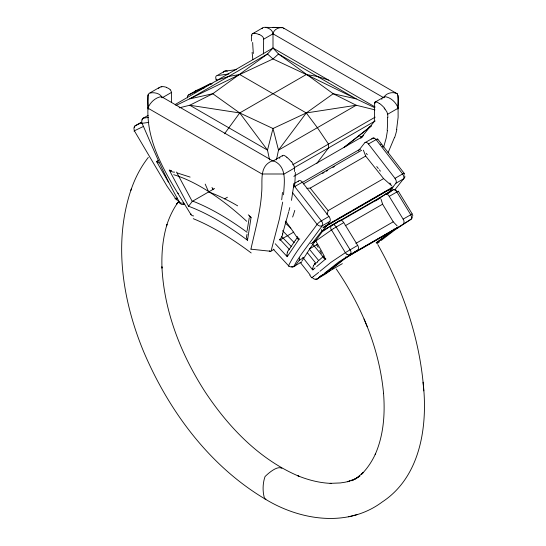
<?xml version="1.0" encoding="UTF-8"?>
<svg xmlns="http://www.w3.org/2000/svg" width="546" height="546" viewBox="0 0 546 546"><rect width="100%" height="100%" fill="white"/><g stroke="black" fill="none" stroke-linecap="round" stroke-linejoin="round"><path stroke-width="0.82" d="M259.118 34.453A11.459 6.32 59 0 1 262.483 36.527L263.179 37.456A2.321 1.331 60.6 0 1 263.636 38.65L263.5 53.979M376.085 102.006L375.034 102.15A2.307 1.345 59.4 0 0 374.665 102.75L374.331 121.471L361.575 137.176M291.537 161.616A16.469 10.497 64.4 0 1 292.274 162.599L294.39 166.776L294.533 171.512M251.515 41.107L251.46 35.237L251.897 34.186L262.967 27.662L264.557 27.3L283.026 27.75L397.386 93.885C398.962 98.608 398.034 104.013 397.768 109.009M283.558 194.772C284.152 182.678 287.517 166.578 273.437 160.797L273.102 161.166M293.878 184.493L291.475 200.362M171.642 170.57L169.301 170.161L188.541 206.231L190.684 207.05A172.229 66.38 47.2 0 1 245.038 238.438L247.502 240.274L251.078 217.376L248.266 214.817M282.657 233.579L288.609 212.073M282.678 233.381L282.555 234.425M387.483 130.453L386.165 138.24L383.626 147.161M312.674 268.393L313.52 265.656M273 48.601L273 33.811C273.601 29.682 278.446 27.191 282.323 27.505M282.691 202.129L279.416 218.946L271.062 251.085L274.017 249.379M190.923 214.53L191.004 213.971M247.065 230.938L249.242 217.834M282.343 156.183L282.371 156.04A2.307 1.317 60.6 0 1 282.726 155.439L283.756 155.31A11.923 6.818 60.7 0 1 286.868 157.262M396.587 129.511L398.116 117.329L398.061 95.434M276.44 159.876L278.501 150.123L306.279 112.954L333.224 93.741L356.238 98.887L374.699 107.685M250.935 249.106C255.016 230.446 260.462 211.95 261.623 192.799C262.892 181.299 258.592 166.018 272.522 160.77L272.877 161.152M289.796 207.596L288.841 211.234M327.02 214.715L328.139 210.62L383.599 178.597L391.741 185.858M130.842 190.438C134.807 178.576 140.581 167.274 148.307 157.412M131.293 189.025C113.104 242.219 122.597 300.955 143.714 351.822C168.796 410.79 209.063 465.465 264.667 498.751L265.929 499.092M394.417 137.626L388.076 152.709M287.353 252.156L286.943 255.057M188.541 206.231L192.26 201.46M158.449 88.657L159.364 87.483L161.015 86.855M349.768 255.084L398.3 227.068L349.106 255.521L350.43 253.535M288.52 265.731C295.939 250.75 307.418 237.913 317.117 224.324M301.822 261.241L310.735 247.324L329.866 221.389L322.236 225.791L302.197 253.044L296.594 261.37L293.83 266.482L301.406 262.107M384.084 96.949C386.623 92.834 393.291 91.387 397.386 93.885M360.831 138.329L361.527 137.223M279.586 239.435L279.962 240.042L282.262 235.633A11.923 3.419 -40.9 0 0 282.425 235.121M275.28 243.775L287.216 256.702L298.99 239.312L297.113 236.411M261.998 28.747L262.387 28.112M395.959 183.169L396.109 182.89A3.924 2.266 60 0 0 395.379 178.911L395.386 178.904M329.941 221.28L330.084 221.007A3.924 2.266 60 0 0 329.354 217.021L301.952 181.729A3.924 2.259 59.4 0 0 298.846 180.753M290.158 247.986L289.039 249.734A3.672 2.662 -61 0 0 287.455 252.17M290.431 247.577L294.001 242.294M224.515 133.77L239.721 112.954L306.279 74.529L317.369 76.447L328.467 80.057M247.058 234.207L246.389 237.06L247.475 240.226M294.151 242.069L295.065 240.766M295.215 240.547L297.324 237.558M295.366 265.595L299.235 260.258A5.071 2.921 59.7 0 0 299.461 259.848L299.727 257.992M392.287 187.947L392.99 186.978L323.662 227L322.959 227.975L392.287 187.947L390.663 188.152M360.135 149.563L359.889 149.256L359.582 149.679M316.864 163.377L328.467 147.952L328.467 144.103L317.369 127.682L306.279 112.954L239.721 74.529L228.631 76.447L217.533 80.057M394.881 189.783L403.535 178.842A3.918 2.177 59.5 0 0 402.593 174.058M298.205 181.49L298.546 181.04L293.304 184.063M322.236 225.791L322.256 225.764A3.918 2.348 60.5 0 0 321.43 220.837M358.292 151.03L364.667 142.868L372.29 138.466A3.918 3.051 36.7 0 1 374.235 138.131M371.785 139.114L372.29 138.466A3.918 2.286 57.9 0 1 376.071 139.592L402.648 173.983M310.729 243.687L312.462 242.99L321.731 231.149L339.005 221.178M390.288 191.953L390.561 191.605M178.583 201.706L176.529 204.272L178.262 202C173.014 209.193 169.212 217.342 166.557 225.819L167.008 224.433C162.708 238.547 161.452 253.426 161.991 268.12L161.93 266.796C164.066 311.643 181.149 354.757 205.323 392.192C228.685 427.341 259.48 459.555 298.921 476.235L297.986 475.846C308.613 480.118 319.888 483.005 331.374 483.401L330.112 483.36L340.342 482.944L345.243 482.186L349.986 481.06L347.372 481.756L356.292 478.453L351.788 480.753L359.93 476.051L355.767 478.753L363.083 472.679L361.37 474.44C367.397 468.461 372.106 461.268 375.614 453.562L375.204 454.463C383.64 435.326 385.169 413.895 383.545 393.263L383.579 393.652C379.49 348.785 361.595 305.903 336.213 268.973M388.11 193.12L395.891 183.265L403.514 178.863M358.108 249.754L358.128 249.72A3.924 2.239 60.1 0 0 357.999 245.98L357.685 245.379L346.314 252.054M403.46 223.607L403.576 223.485A3.924 2.293 59.9 0 0 403.48 219.724L388.895 195.837A3.924 2.293 60.7 0 0 386.131 194.035M361.22 137.592L363.602 135.524M387.865 117.622L387.68 114.237L398.068 108.238C396.396 102.566 390.527 97.106 384.589 96.628L383.927 97.85L273 33.811C272.707 30.119 268.809 27.942 265.506 27.355M317.349 261.705L323.525 256.292M158.108 160.292L156.627 161.657L167.356 180.228M316.612 266.605L325.457 259.132L325.266 258.743M315.472 263.37L315.424 263.397A3.754 2.327 -52.3 0 0 313.616 265.663M315.11 267.909L314.598 268.345M319.929 271.328L331.108 262.237L345.898 252.32M318.639 272.427L313.677 276.31M324.379 273.334L338.882 261.882L357.835 249.993L343.625 259.541L331.995 268.932M314.237 268.652L312.66 269.942L302.764 257.309M330.576 270.127L326.303 273.471M322.686 274.754L318.666 277.88M376.133 242.765L391.653 231.327L410.92 219.342A3.918 2.184 59.9 0 0 410.715 214.81M344.11 147.481L371.321 125.921L344.635 146.915M377.962 241.878L393.523 230.255L345.297 258.094L325.252 273.171L320.215 276.419M380.972 240.574L394.642 230.119L410.892 219.355A3.924 3.18 55.9 0 0 412.312 216.953L412.291 216.646M377.457 242.281L376.46 243.059M333.374 228.672L315.595 241.107L314.749 240.704M379.538 241.694L377.054 243.598M368.448 127.757L369.799 126.727M315.779 278.999A4.204 2.43 58.7 0 0 317.124 279.061L318.509 277.996M311.984 277.552L313.513 276.426M326.058 273.642L317.124 278.992M323.321 231.054L332.261 224.911A3.924 2.259 61.6 0 1 336.131 226.952L350.061 249.754M335.019 223.84L334.596 224.133M335.449 223.546L336.015 223.157M337.012 222.475L339.858 220.529L332.234 224.932A3.918 3.406 55.2 0 0 331.285 229.934M336.159 223.061L336.589 222.768M375.525 200.921L376.522 200.245M376.849 200.027L385.312 194.287M387.537 193.55L387.974 193.25M388.267 193.052L388.984 192.567M389.134 192.465L389.564 192.178M389.987 191.885L392.963 189.865A3.918 2.955 56.4 0 1 396.389 190.445M379.92 198.13L380.582 197.693L340.138 221.041M333.497 228.597L343.768 222.604L357.671 245.359M159.616 87.326L149.222 93.339L148.089 94.513L147.802 101.515L148.225 109.22M374.952 102.218L384.589 96.628M148.58 94.97L147.932 95.338L147.939 108.149C146.348 147.686 171.253 182.05 190.834 214.401M251.447 35.579L252.095 35.203M162.653 97.516L171.389 92.472L171.335 91.94A2.321 1.351 59.4 0 0 170.871 90.752L170.154 89.824M263.684 39.189L273 33.811M148.15 115.377L143.352 118.127M140.957 122.441L135.251 125.737A3.918 2.266 61.7 0 0 134.398 127.532M216.735 80.979L216.134 79.491L216.612 79.211M175.211 104.498L273 48.041L375.17 107.023M192.745 201.112L214.558 188.52M273.437 160.797L282.644 155.508M279.402 158.197L279.989 157.862M374.611 103.228L375.191 102.894M381.599 99.195L382.18 98.86M224.508 198.915L227.409 197.243M292.704 164.749L375.17 117.137M294.164 167.752L375.17 120.987M294.553 167.997L284.166 173.997L261.991 173.997L147.939 108.149C149.897 102.621 155.583 97.29 161.473 96.662L272.522 160.77M293.837 176.338L362.298 136.814M293.489 185.36A3.918 2.239 62.1 0 1 294.71 186.568L302.368 182.207M364.974 142.574A3.924 2.273 60.6 0 1 368.045 143.516L368.441 143.98L376.105 139.633M302.231 182.548L359.882 149.263M303.378 183.913L361.643 150.273M322.584 173.389L324.058 172.536M326.276 171.26L327.75 170.407M332.91 167.431L334.384 166.578M306.927 188.363L310.21 188.09L365.677 156.067L363.404 150.157M279.962 240.042L293.741 232.084M328.958 216.462L321.335 220.864L294.744 186.602M368.454 143.994L394.997 178.337L402.614 173.935M325.593 226.18L335.681 220.359M337.121 219.526L342.165 216.612M342.888 216.196L350.812 211.623M352.252 210.79L360.176 206.217M360.899 205.801L363.779 204.136M364.496 203.719L381.791 193.734M382.507 193.318L388.991 189.578M385.312 194.287L392.936 189.885A3.924 2.266 58.4 0 1 396.826 191.905L410.783 214.769L403.139 219.117M339.721 220.761L390.834 191.257M389.243 196.348L398.225 191.209M312.544 242.895L316.141 240.82M345.229 225.764L382.589 204.19L381.081 199.317M309.405 248.949L317.308 244.39M299.215 260.278L303.528 257.794M317.601 262.135L315.793 263.186L307.214 252.518M355.862 243.386L393.222 221.819L397.174 225.901M410.797 214.694L412.128 213.971M319.451 276.87L327.286 272.345M327.887 271.997L342.356 263.643M133.941 131.013L143.052 126.617M252.498 33.702L253.747 33.32M141.325 122.802L135.251 125.737A3.918 2.983 63.6 0 0 134.534 130.651M175.914 105.487L239.721 74.529L273 58.968L278.501 54.006L356.238 98.887L306.279 74.529L273 58.968L267.499 54.006L189.762 98.887L212.776 93.741L267.499 54.006L273 48.041L278.501 54.006L333.224 93.741L356.238 105.241L374.972 109.869M281.893 468.325C277.327 465.376 268.386 473.232 265.035 476.569C262.626 483.408 262.428 491.926 264.667 498.751C299.508 520.297 347.413 528.023 382.159 502.02C420.918 476.678 427.982 425.129 423.109 382.569L423.075 382.18C418.202 333.729 401.665 286.868 377.805 244.581M385.688 194.11L386.138 194.048M340.233 220.352L340.67 220.297A3.924 2.239 59.3 0 1 343.373 222.045L343.721 222.529M348.662 516.823L357.159 514.557M175.88 198.969L167.042 186.186L134.364 130.808M179.177 107.855L189.762 105.241L212.776 93.741L239.721 112.954L273 128.515L306.279 112.954L356.238 105.241L278.501 150.123L273 128.515L267.499 150.123L269.56 159.876M150.116 92.977C154.218 92.213 159.548 93.161 161.882 96.949M236.288 69.608L224.665 71.198L217.042 75.601L228.672 74.01M183.886 204.129A3.829 3.037 85.2 0 1 180.084 203.153C165.172 177.737 153.876 150.28 142.076 123.307L148.785 122.393M148.362 117.445L143.386 118.127A3.918 3.105 83.2 0 0 142.062 123.253L142.076 123.307M141.933 123.321L141.905 123.328A3.918 0.915 -20.5 0 1 141.4 123.259M180.091 203.105L183.688 203.105M183.941 204.245L184.746 204.238M273.027 27.361L280.562 27.477M212.339 189.312L213.097 189.36L212.79 188.698M250.928 249.174L270.932 251.303A4.163 1.713 80.2 0 1 269.335 250.88M251.051 217.376L250.334 217.165M177.293 172.973L190.117 177.095M157.494 162.155L156.982 161.875M347.038 254.265L347.352 254.429A3.924 3.221 55.8 0 0 350.198 254.395A3.918 2.341 60.1 0 0 350.157 249.761M325.191 258.988L324.809 258.756M347.058 254.279L347.079 254.293A3.918 3.208 57.7 0 1 345.393 252.716L331.463 229.839M358.858 135.551L361.807 137.251M170.4 171.014L169.301 170.161M285.217 222.959L290.8 228.119M282.521 230.658L294.076 242.479M281.436 236.336L291.332 246.553M161.473 96.662L162.073 97.85M273.218 249.147L288.486 265.684M279.75 239.134L289.448 249.495A2.853 0.614 -38.8 0 0 289.025 249.754M309.357 249.188L318.755 260.619M317.233 224.522L317.356 224.659A3.918 3.078 32.8 0 0 322.201 225.751M323.908 257.971L323.655 257.589M300.082 262.203L310.108 274.931M384.985 109.091L386.868 111.828L387.68 114.237M314.305 263.868L314.851 264.544M366.264 153.378L367.308 154.695M376.747 166.55L378.317 168.53M379.361 169.847L380.412 171.164M389.844 183.019L390.895 184.336M365.677 156.067L383.599 178.597M310.21 188.09L328.139 210.62M314.503 263.445L315.308 264.462M292.554 192.724L317.117 224.379A3.918 0.771 -38.1 0 1 321.423 220.755M377.75 139.121L404.231 173.396A3.918 0.771 -38.2 0 0 402.702 173.826M380.658 144.13L381.067 144.656M382.282 146.232L382.685 146.758M394.997 178.337L395.365 178.863M398.327 191.189L412.223 213.964M382.589 204.19L393.222 221.819M316.434 244.383L318.168 247.352M168.421 182.057L168.066 181.456M167.895 181.149L167.54 180.535M192.233 201.406L176.467 172.024M283.558 28.174L283.9 28.781M319.854 250.348L321.485 253.364M178.242 193.625L177.935 193.045M323.915 256.019L325.075 258.347M205.187 184.111L208.661 191.926A182.808 85.538 52 0 1 237.647 205.849M364.039 318.987L367.165 326.542M216.127 79.47L215.916 78.856A3.924 2.266 60 0 1 216.639 75.717M412.585 214.721L412.796 215.854M252.839 59.548L252.122 52.307M423.075 382.18L423.771 390.868M171.478 102.587L171.389 92.472M227.341 71.246A3.918 3.105 83.2 0 0 224.672 71.212A3.918 2.239 58.1 0 0 223.416 72.311M177.273 198.758A54.539 30.794 55.7 0 0 175.955 199.072A3.802 3.105 67.6 0 0 178.269 200.437M177.238 197.986A3.938 0.389 -23 0 1 176.808 198.143M175.177 198.758A3.938 0.703 -26.2 0 1 174.932 198.676M157.275 161.677A8.19 3.842 15.2 0 1 156.982 161.507M158.927 162.913A7.985 5.173 5.4 0 1 157.371 162.251M212.128 83.729A3.924 3.194 66.9 0 0 209.848 83.988L195.912 90.711A3.918 2.259 58.3 0 0 194.997 92.513M198.464 90.472A3.918 3.385 64.7 0 0 195.939 90.697L188.329 95.093L202.232 88.377L209.876 83.968A3.924 2.191 60.1 0 1 211.582 84.193M187.551 97.952A3.924 2.259 60.6 0 1 187.981 95.338M202.621 88.254A3.924 2.3 60.6 0 1 203.938 88.507M142.117 119.874A3.918 2.286 61.9 0 1 143.339 118.107M141.161 123.014A3.918 0.915 -20.5 0 1 141.332 122.645M180.262 202.928A3.877 1.297 -23.7 0 1 179.259 201.808M390.581 188.943A1.877 1.099 60.2 0 1 390.963 190.97M321.655 229.491A1.843 1.003 62.8 0 1 321.758 230.862M404.804 176.105A3.918 3.058 33 0 1 403.48 178.822M404.333 174.822A3.918 3.058 33 0 1 404.429 174.993M404.245 173.648A3.918 0.771 -38.2 0 1 404.115 173.928M376.303 139.373A3.918 0.846 -38.8 0 1 377.539 139.749M393.932 229.033A2.075 1.201 60 0 1 393.495 230.207M345.707 256.873A2.075 1.201 60 0 1 345.27 258.053M294.028 266.079A4.204 2.416 59.9 0 0 294.301 266.079L294.553 266.093A3.658 2.102 60 0 0 295.359 265.622M293.482 187.278A3.918 0.833 -39.1 0 1 294.942 186.343M288.588 265.684A3.877 3.208 23.7 0 0 293.789 266.434A4.013 2.334 58.5 0 1 291.605 266.666M301.071 262.326A4.04 1.604 55.4 0 1 300.443 262.401M288.964 266.155A3.829 0.792 -39.2 0 1 288.547 266.182M299.774 239.052A8.026 2.273 -0.4 0 1 299.447 238.964M298.205 239.182A7.835 3.31 -13.4 0 1 297.427 238.595M297.399 238.165A3.911 1.631 -14.7 0 1 297.236 237.196M287.251 256.681A7.774 6.299 -57.5 0 1 287.005 255.043M285.565 221.11A158.982 83.907 58.9 0 1 296.608 236.821M312.885 244.526A136.343 69.635 59.1 0 1 323.075 256.913M309.841 275.259A54.539 28.658 59 0 1 311.677 277.818M313.875 278.829A3.938 3.078 46 0 1 312.23 277.402M317.055 278.986A3.938 3.269 40.8 0 1 314.196 279.026M315.731 241.011A118.728 63.295 59.6 0 1 324.099 255.958M324.454 274.672A4.15 1.706 55.4 0 1 323.491 274.317M325.921 258.995A8.19 3.023 6.7 0 1 325.662 258.865M324.631 258.79A7.985 4.109 -6.2 0 1 323.839 258.033M323.798 257.521A3.911 2.02 -8.5 0 1 323.553 256.354M313.049 269.799A7.432 5.201 -48.2 0 1 313.076 269.137M312.517 269.294A8.17 5.794 -47.3 0 1 312.558 268.42M192.758 201.126A177.641 69.212 47.4 0 1 247.065 232.282M250.464 217.062A4.969 1.986 -27.8 0 1 249.618 215.936M174.631 172.126A4.969 4.238 16.2 0 1 170.557 170.871M173.703 174.706A145.352 58.306 49.4 0 1 246.696 221.294M193.25 218.687A159.773 55.16 44.6 0 1 251.194 252.955M193.625 215.916A4.184 3.699 -40.1 0 1 190.888 214.558M396.86 129.607A131.299 100.648 29.8 0 1 394.594 137.701M282.446 192.417A131.299 35.135 79.6 0 1 281.688 199.795M376.044 101.754A11.923 6.948 59.3 0 1 379.354 103.563M379.354 103.378A20.598 11.534 57.5 0 1 384.329 107.903M384.166 108.176A16.469 8.422 56 0 1 384.964 109.118M286.862 157.33A20.598 12.23 62.6 0 1 291.366 161.882M387.394 117.499A119.71 85.142 40.6 0 1 387.155 130.33M295.318 172.365A119.71 46.43 74.7 0 1 294.587 185.449M294.779 210.394A177.088 50.184 81.9 0 1 292.636 217.028M282.739 234.295A30.098 8.927 -39.3 0 1 282.685 234.746M253.713 33.258A16.087 8.518 55.7 0 1 254.443 33.183M254.545 33.436A20.598 11.002 56.5 0 1 259.132 34.555M161.029 86.889A16.087 9.985 64.6 0 1 161.834 86.807M161.787 86.664A20.598 12.722 63.7 0 1 166.653 87.415M166.666 87.606A11.459 6.907 61 0 1 170.209 89.599M253.364 53.501A116.394 39.967 73 0 1 252.682 42.472M211.957 187.517A10.647 7.958 -82.8 0 1 212.79 188.663M239.721 112.954L189.762 105.241L267.499 150.123L239.721 112.954"/></g></svg>
